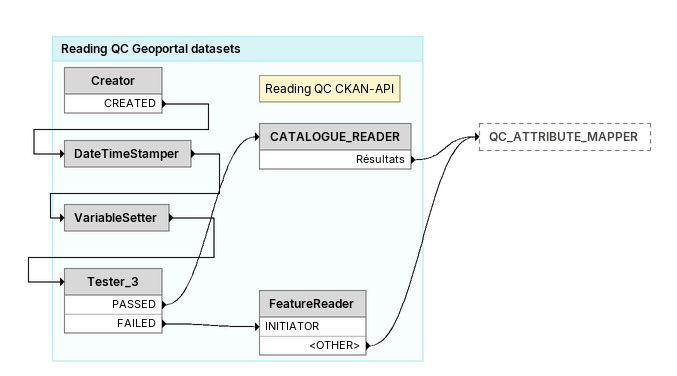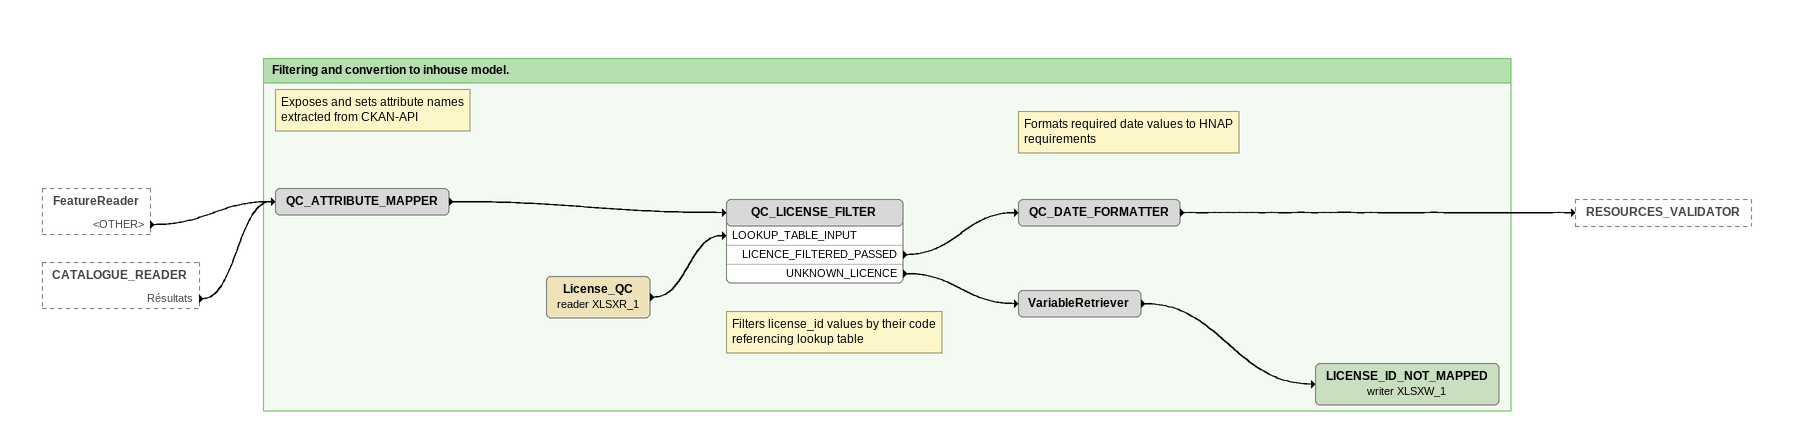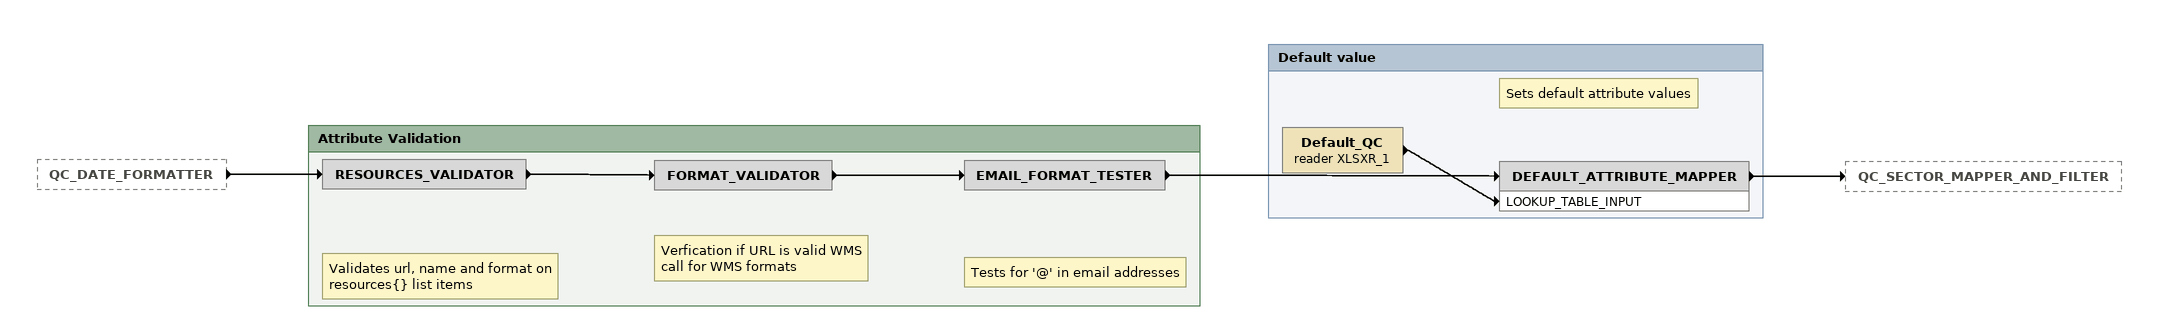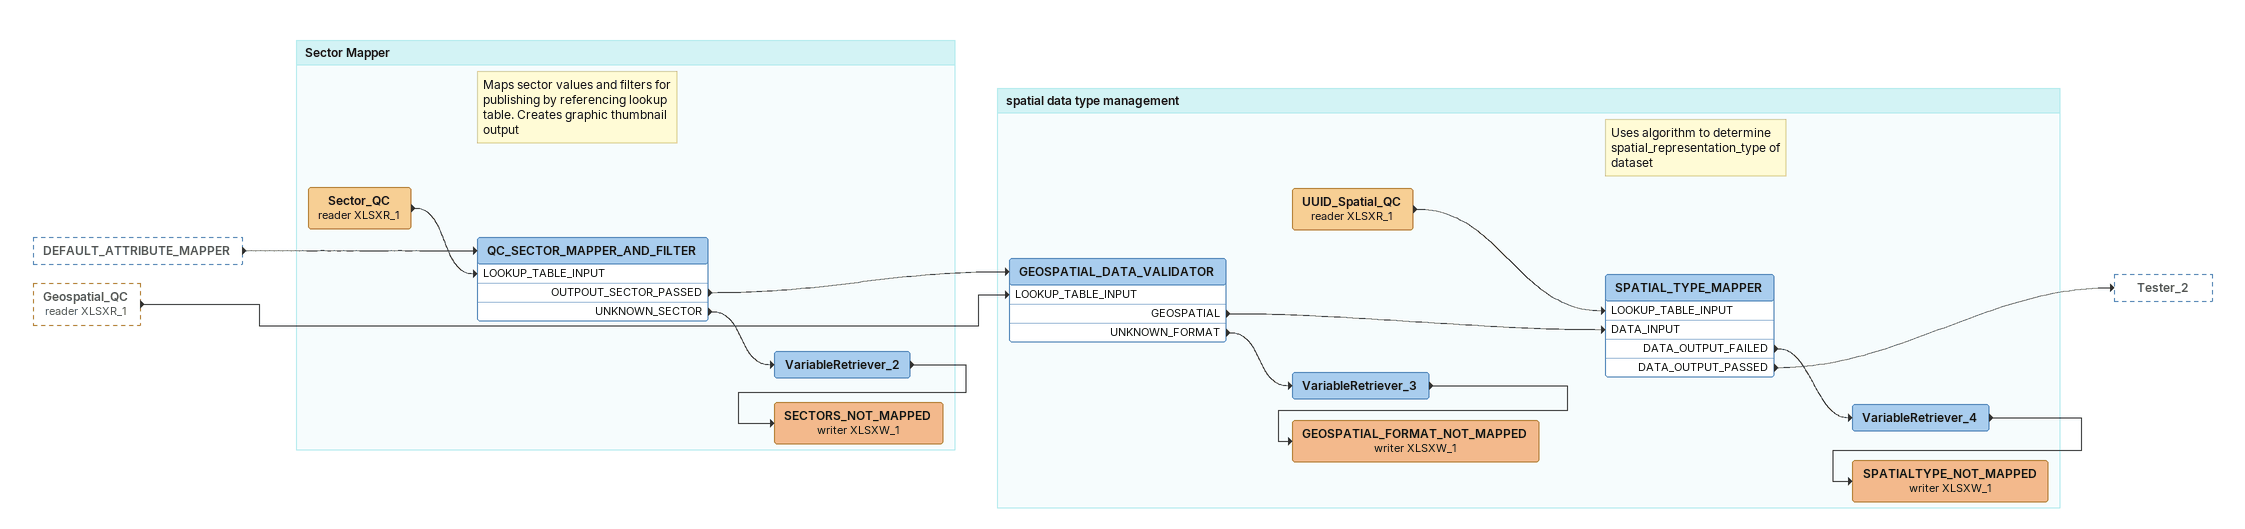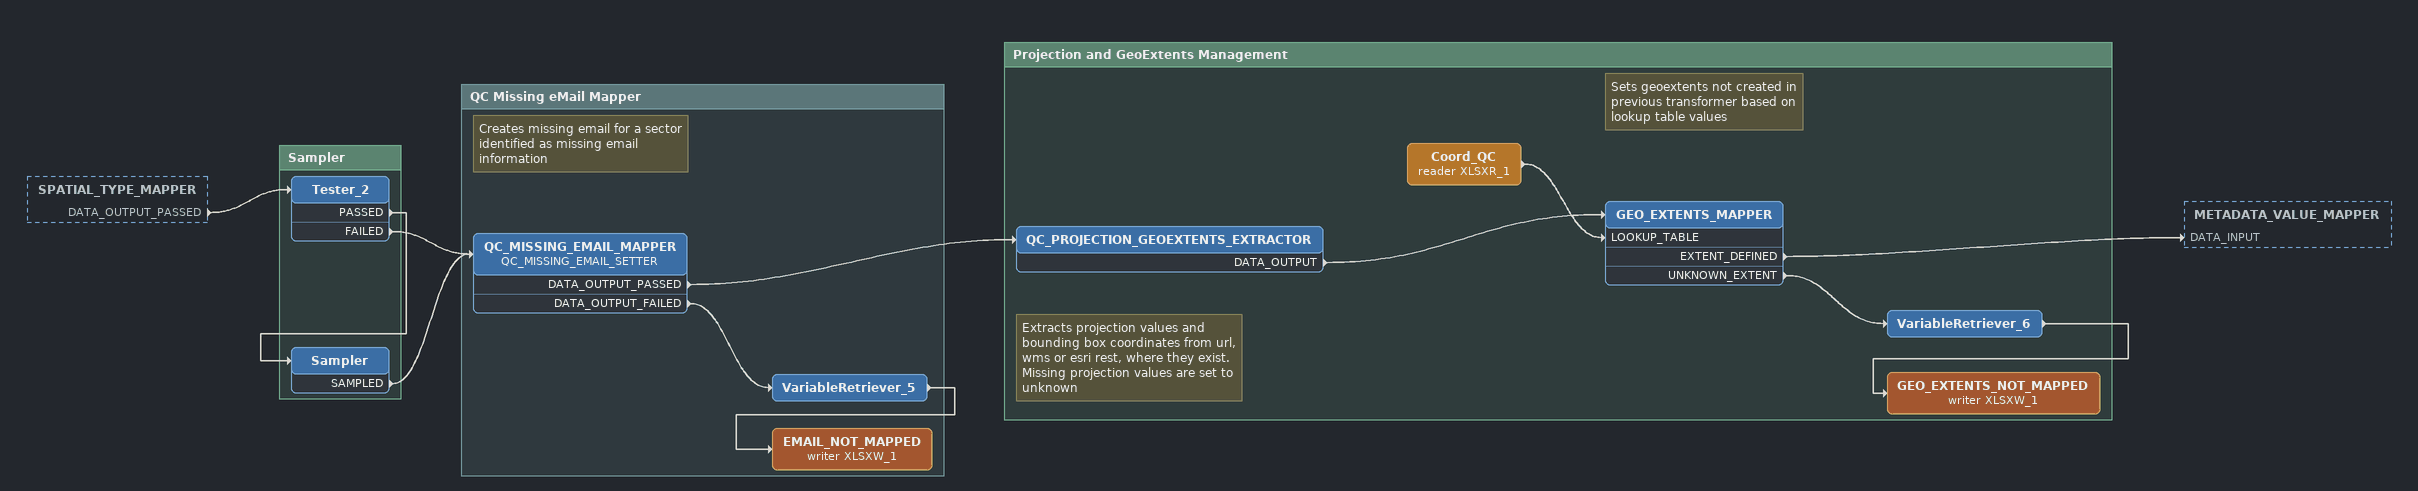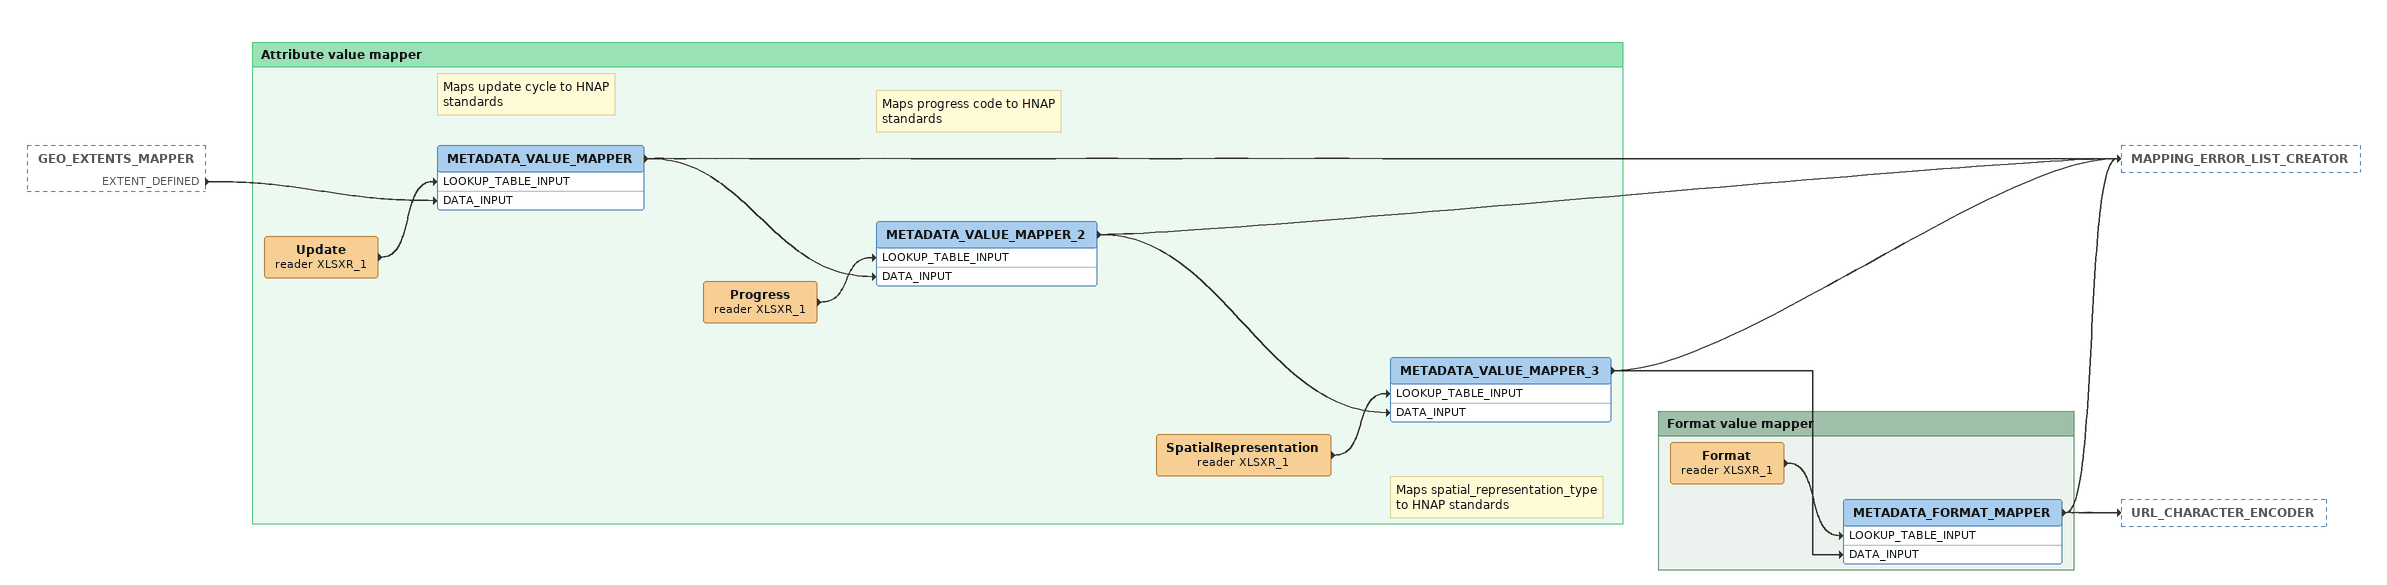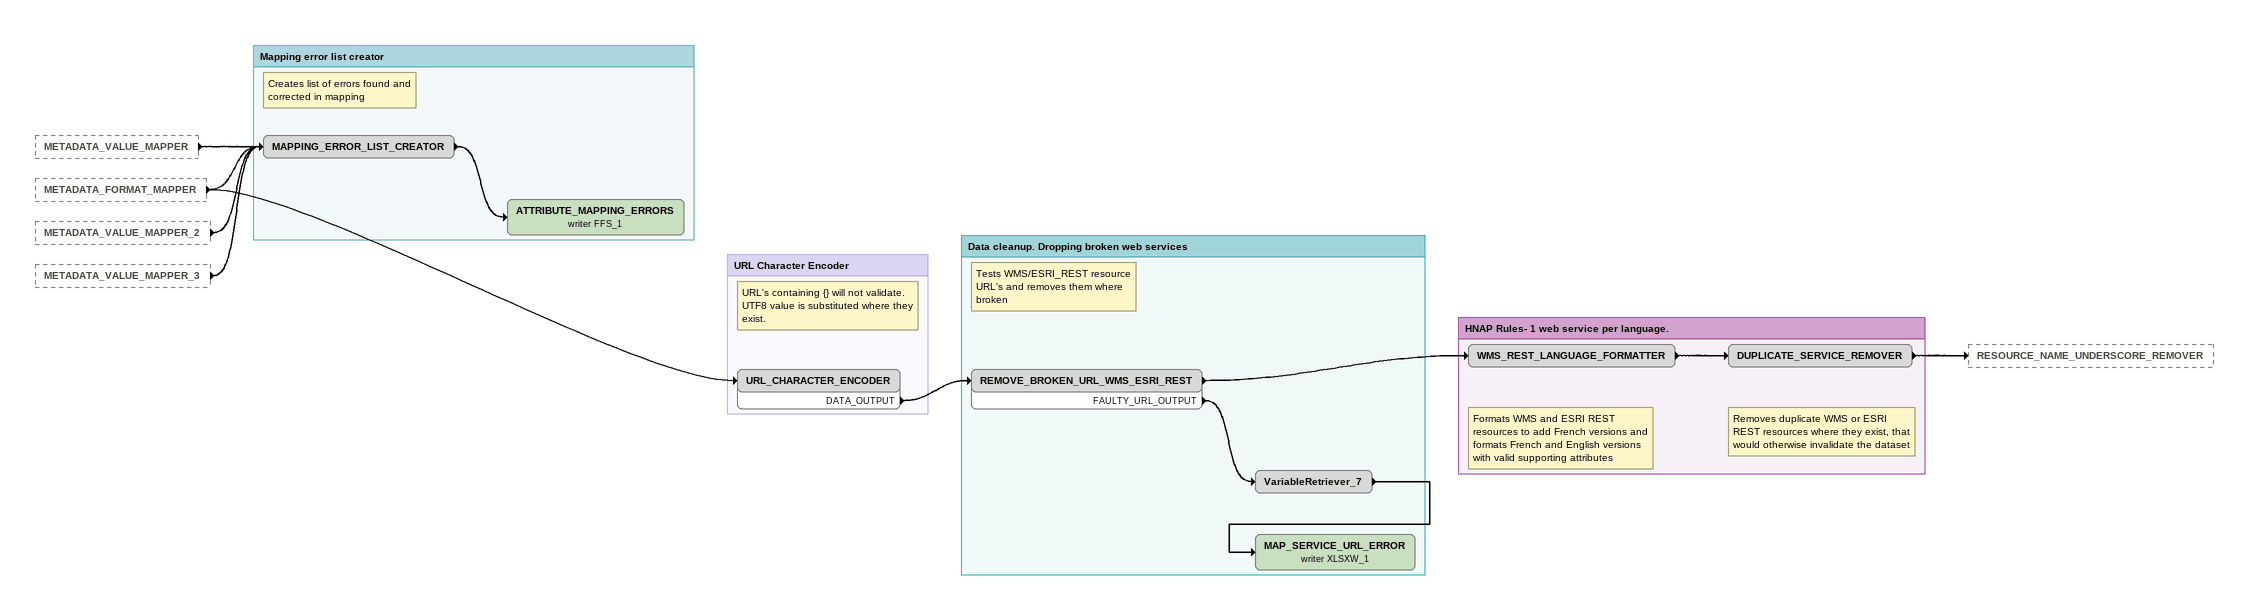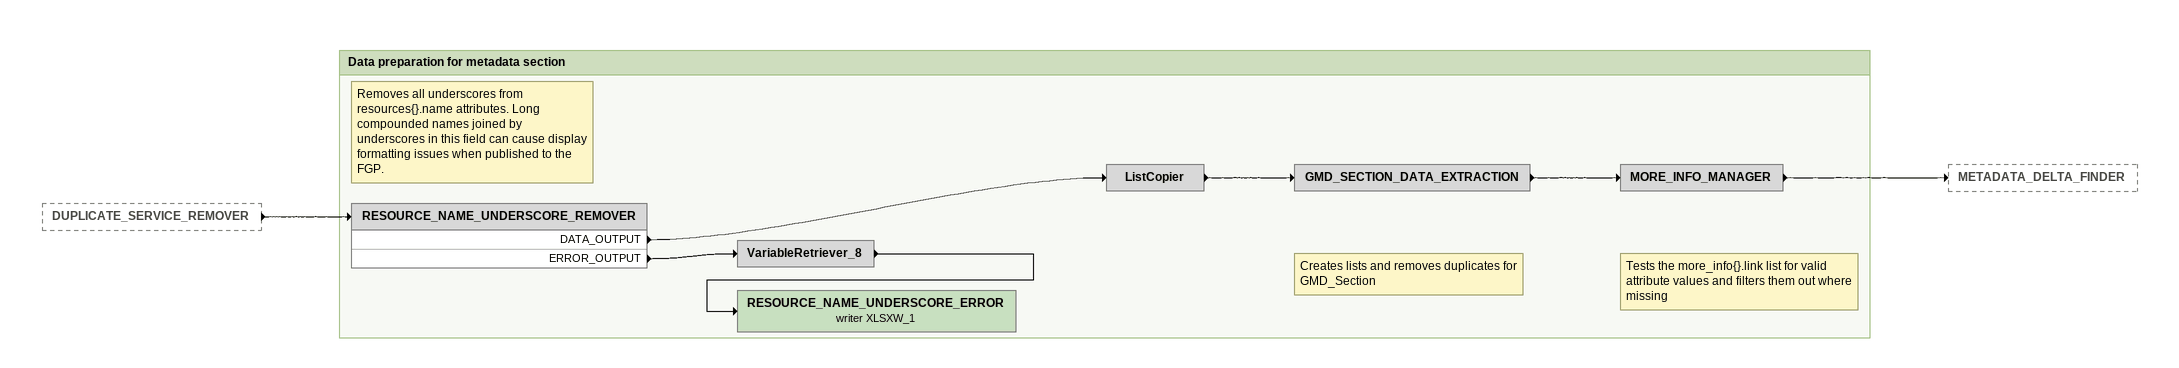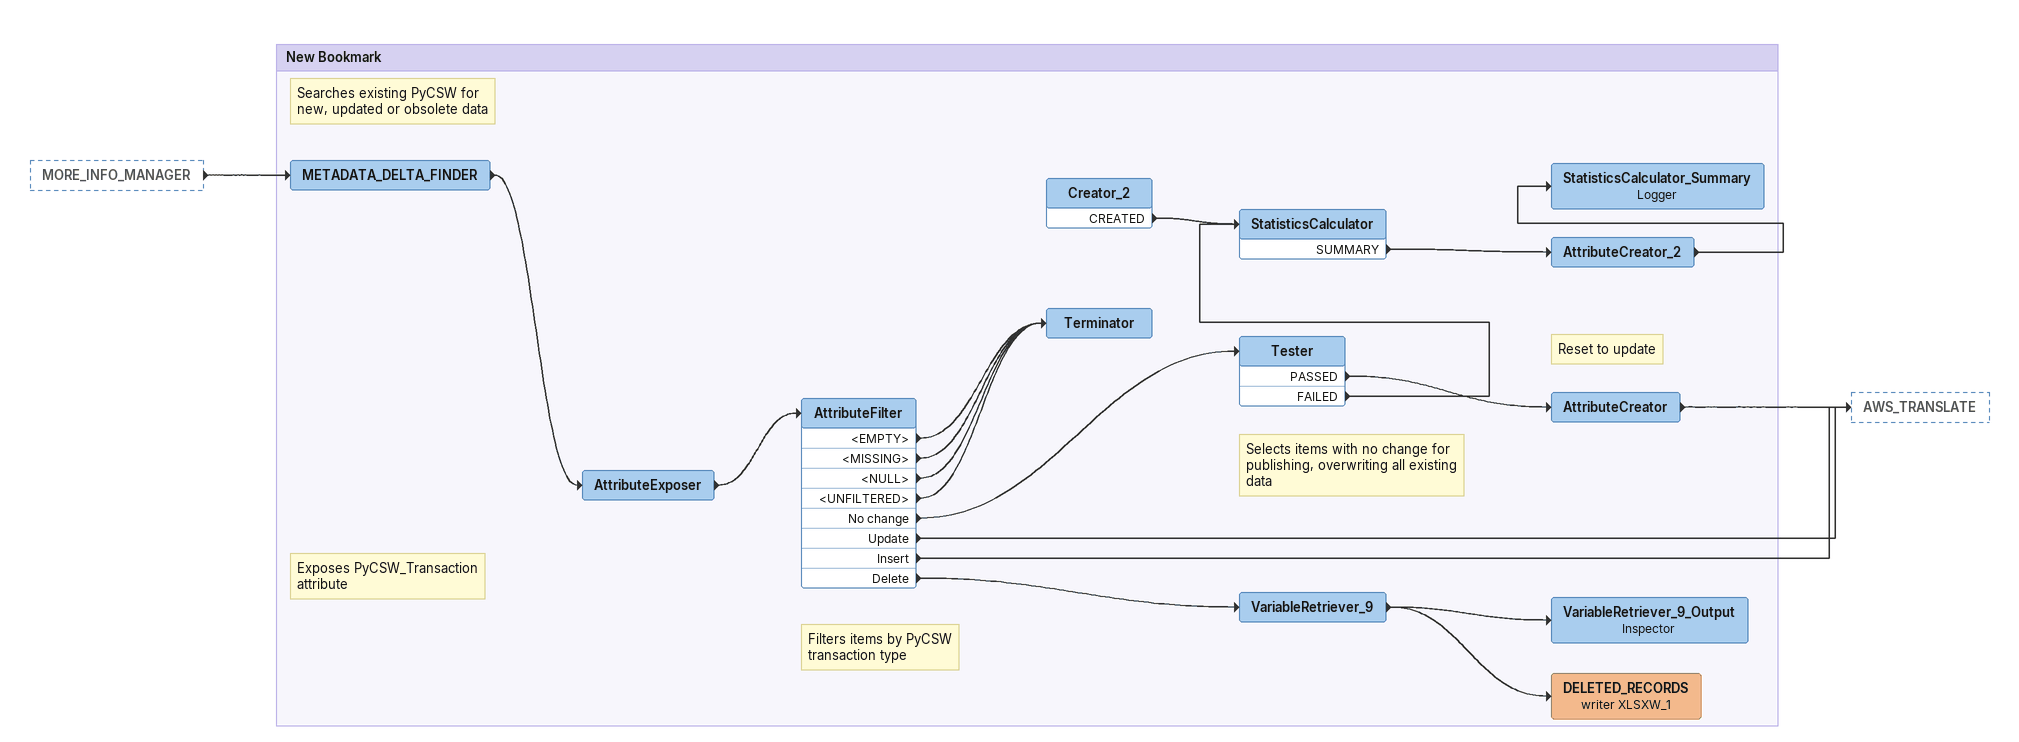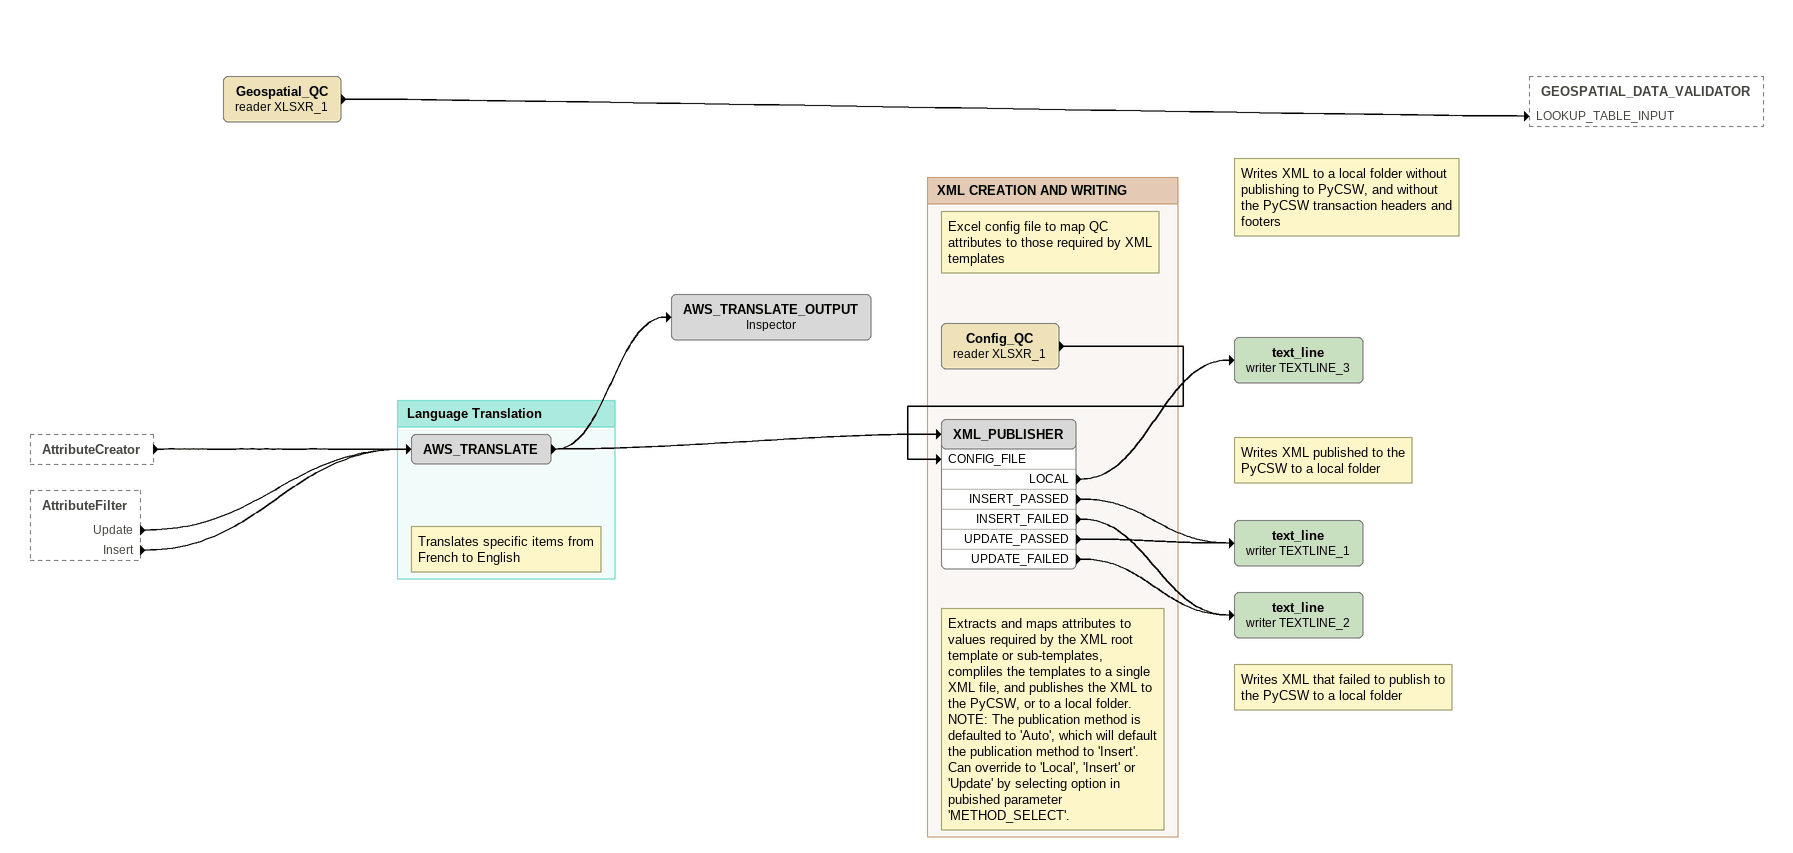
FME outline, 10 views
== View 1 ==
Bookmark: Reading QC Geoportal datasets
Creator
    CREATED -> DateTimeStamper
DateTimeStamper
    -> VariableSetter
VariableSetter
    -> Tester_3
Tester_3
    PASSED -> CATALOGUE_READER
    FAILED -> FeatureReader [INITIATOR]
Note: Reading QC CKAN-API
CATALOGUE_READER
    Résultats -> QC_ATTRIBUTE_MAPPER
FeatureReader
    <OTHER> -> QC_ATTRIBUTE_MAPPER

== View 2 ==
FeatureReader [outside]
    <OTHER> -> QC_ATTRIBUTE_MAPPER
CATALOGUE_READER [outside]
    Résultats -> QC_ATTRIBUTE_MAPPER

Bookmark: Filtering and convertion to inhouse model.
Note: Exposes and sets attribute names extracted from CKAN-API
QC_ATTRIBUTE_MAPPER
    -> QC_LICENSE_FILTER
License_QC (reader XLSXR_1)
    -> QC_LICENSE_FILTER [LOOKUP_TABLE_INPUT]
Note: Filters license_id values by their code referencing lookup table
QC_LICENSE_FILTER
    LICENCE_FILTERED_PASSED -> QC_DATE_FORMATTER
    UNKNOWN_LICENCE -> VariableRetriever
Note: Formats required date values to HNAP requirements
QC_DATE_FORMATTER
    -> RESOURCES_VALIDATOR
VariableRetriever
    -> LICENSE_ID_NOT_MAPPED (writer XLSXW_1)
LICENSE_ID_NOT_MAPPED (writer XLSXW_1)

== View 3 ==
QC_DATE_FORMATTER [outside]
    -> RESOURCES_VALIDATOR

Bookmark: Attribute Validation
Note: Validates url, name and format on resources{} list items
RESOURCES_VALIDATOR
    -> FORMAT_VALIDATOR
Note: Verfication if URL is valid WMS call for WMS formats
FORMAT_VALIDATOR
    -> EMAIL_FORMAT_TESTER
Note: Tests for '@' in email addresses
EMAIL_FORMAT_TESTER
    -> DEFAULT_ATTRIBUTE_MAPPER

Bookmark: Default value
Default_QC (reader XLSXR_1)
    -> DEFAULT_ATTRIBUTE_MAPPER [LOOKUP_TABLE_INPUT]
Note: Sets default attribute values
DEFAULT_ATTRIBUTE_MAPPER
    -> QC_SECTOR_MAPPER_AND_FILTER

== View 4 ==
DEFAULT_ATTRIBUTE_MAPPER [outside]
    -> QC_SECTOR_MAPPER_AND_FILTER
Geospatial_QC (reader XLSXR_1) [outside]
    -> GEOSPATIAL_DATA_VALIDATOR [LOOKUP_TABLE_INPUT]

Bookmark: Sector Mapper
Sector_QC (reader XLSXR_1)
    -> QC_SECTOR_MAPPER_AND_FILTER [LOOKUP_TABLE_INPUT]
Note: Maps sector values and filters for publishing by referencing lookup table. Creates graphic thumbnail output
QC_SECTOR_MAPPER_AND_FILTER
    OUTPOUT_SECTOR_PASSED -> GEOSPATIAL_DATA_VALIDATOR
    UNKNOWN_SECTOR -> VariableRetriever_2
VariableRetriever_2
    -> SECTORS_NOT_MAPPED (writer XLSXW_1)
SECTORS_NOT_MAPPED (writer XLSXW_1)

Bookmark: spatial data type management
GEOSPATIAL_DATA_VALIDATOR
    GEOSPATIAL -> SPATIAL_TYPE_MAPPER [DATA_INPUT]
    UNKNOWN_FORMAT -> VariableRetriever_3
VariableRetriever_3
    -> GEOSPATIAL_FORMAT_NOT_MAPPED (writer XLSXW_1)
GEOSPATIAL_FORMAT_NOT_MAPPED (writer XLSXW_1)
UUID_Spatial_QC (reader XLSXR_1)
    -> SPATIAL_TYPE_MAPPER [LOOKUP_TABLE_INPUT]
Note: Uses algorithm to determine spatial_representation_type of dataset
SPATIAL_TYPE_MAPPER
    DATA_OUTPUT_FAILED -> VariableRetriever_4
    DATA_OUTPUT_PASSED -> Tester_2
VariableRetriever_4
    -> SPATIALTYPE_NOT_MAPPED (writer XLSXW_1)
SPATIALTYPE_NOT_MAPPED (writer XLSXW_1)

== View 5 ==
SPATIAL_TYPE_MAPPER [outside]
    DATA_OUTPUT_PASSED -> Tester_2

Bookmark: Sampler
Tester_2
    PASSED -> Sampler
    FAILED -> QC_MISSING_EMAIL_MAPPER
Sampler
    SAMPLED -> QC_MISSING_EMAIL_MAPPER

Bookmark: QC Missing eMail Mapper
Note: Creates missing email for a sector identified as missing email information
QC_MISSING_EMAIL_MAPPER: QC_MISSING_EMAIL_SETTER
    DATA_OUTPUT_PASSED -> QC_PROJECTION_GEOEXTENTS_EXTRACTOR
    DATA_OUTPUT_FAILED -> VariableRetriever_5
VariableRetriever_5
    -> EMAIL_NOT_MAPPED (writer XLSXW_1)
EMAIL_NOT_MAPPED (writer XLSXW_1)

Bookmark: Projection and GeoExtents Management
Note: Extracts projection values and bounding box coordinates from url, wms or esri rest, where they exist. Missing projection values are set to unknown
QC_PROJECTION_GEOEXTENTS_EXTRACTOR
    DATA_OUTPUT -> GEO_EXTENTS_MAPPER
Coord_QC (reader XLSXR_1)
    -> GEO_EXTENTS_MAPPER [LOOKUP_TABLE]
Note: Sets geoextents not created in previous transformer based on lookup table values
GEO_EXTENTS_MAPPER
    EXTENT_DEFINED -> METADATA_VALUE_MAPPER [DATA_INPUT]
    UNKNOWN_EXTENT -> VariableRetriever_6
VariableRetriever_6
    -> GEO_EXTENTS_NOT_MAPPED (writer XLSXW_1)
GEO_EXTENTS_NOT_MAPPED (writer XLSXW_1)

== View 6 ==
GEO_EXTENTS_MAPPER [outside]
    EXTENT_DEFINED -> METADATA_VALUE_MAPPER [DATA_INPUT]

Bookmark: Attribute value mapper
Update (reader XLSXR_1)
    -> METADATA_VALUE_MAPPER [LOOKUP_TABLE_INPUT]
Note: Maps update cycle to HNAP standards
METADATA_VALUE_MAPPER
    -> MAPPING_ERROR_LIST_CREATOR
    -> METADATA_VALUE_MAPPER_2 [DATA_INPUT]
Progress (reader XLSXR_1)
    -> METADATA_VALUE_MAPPER_2 [LOOKUP_TABLE_INPUT]
Note: Maps progress code to HNAP standards
METADATA_VALUE_MAPPER_2
    -> METADATA_VALUE_MAPPER_3 [DATA_INPUT]
    -> MAPPING_ERROR_LIST_CREATOR
SpatialRepresentation (reader XLSXR_1)
    -> METADATA_VALUE_MAPPER_3 [LOOKUP_TABLE_INPUT]
Note: Maps spatial_representation_type to HNAP standards
METADATA_VALUE_MAPPER_3
    -> METADATA_FORMAT_MAPPER [DATA_INPUT]
    -> MAPPING_ERROR_LIST_CREATOR

Bookmark: Format value mapper
Format (reader XLSXR_1)
    -> METADATA_FORMAT_MAPPER [LOOKUP_TABLE_INPUT]
METADATA_FORMAT_MAPPER
    -> MAPPING_ERROR_LIST_CREATOR
    -> URL_CHARACTER_ENCODER

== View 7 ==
METADATA_VALUE_MAPPER [outside]
    -> MAPPING_ERROR_LIST_CREATOR
METADATA_FORMAT_MAPPER [outside]
    -> MAPPING_ERROR_LIST_CREATOR
    -> URL_CHARACTER_ENCODER
METADATA_VALUE_MAPPER_2 [outside]
    -> MAPPING_ERROR_LIST_CREATOR
METADATA_VALUE_MAPPER_3 [outside]
    -> MAPPING_ERROR_LIST_CREATOR

Bookmark: Mapping error list creator
Note: Creates list of errors found and corrected in mapping
MAPPING_ERROR_LIST_CREATOR
    -> ATTRIBUTE_MAPPING_ERRORS (writer FFS_1)
ATTRIBUTE_MAPPING_ERRORS (writer FFS_1)

Bookmark: URL Character Encoder
Note: URL's containing {} will not validate. UTF8 value is substituted where they exist.
URL_CHARACTER_ENCODER
    DATA_OUTPUT -> REMOVE_BROKEN_URL_WMS_ESRI_REST

Bookmark: Data cleanup. Dropping broken web services
Note: Tests WMS/ESRI_REST resource URL's and removes them where broken
REMOVE_BROKEN_URL_WMS_ESRI_REST
    -> WMS_REST_LANGUAGE_FORMATTER
    FAULTY_URL_OUTPUT -> VariableRetriever_7
VariableRetriever_7
    -> MAP_SERVICE_URL_ERROR (writer XLSXW_1)
MAP_SERVICE_URL_ERROR (writer XLSXW_1)

Bookmark: HNAP Rules- 1 web service per language.
Note: Formats WMS and ESRI REST resources to add French versions and formats French and English versions with valid supporting attributes
WMS_REST_LANGUAGE_FORMATTER
    -> DUPLICATE_SERVICE_REMOVER
Note: Removes duplicate WMS or ESRI REST resources where they exist, that would otherwise invalidate the dataset
DUPLICATE_SERVICE_REMOVER
    -> RESOURCE_NAME_UNDERSCORE_REMOVER

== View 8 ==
DUPLICATE_SERVICE_REMOVER [outside]
    -> RESOURCE_NAME_UNDERSCORE_REMOVER

Bookmark: Data preparation for metadata section
Note: Removes all underscores from resources{}.name attributes. Long compounded names joined by underscores in this field can cause display formatting issues when published to the FGP.
RESOURCE_NAME_UNDERSCORE_REMOVER
    DATA_OUTPUT -> ListCopier
    ERROR_OUTPUT -> VariableRetriever_8
ListCopier
    -> GMD_SECTION_DATA_EXTRACTION
Note: Creates lists and removes duplicates for GMD_Section
GMD_SECTION_DATA_EXTRACTION
    -> MORE_INFO_MANAGER
Note: Tests the more_info{}.link list for valid attribute values and filters them out where missing
MORE_INFO_MANAGER
    -> METADATA_DELTA_FINDER
VariableRetriever_8
    -> RESOURCE_NAME_UNDERSCORE_ERROR (writer XLSXW_1)
RESOURCE_NAME_UNDERSCORE_ERROR (writer XLSXW_1)

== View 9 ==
MORE_INFO_MANAGER [outside]
    -> METADATA_DELTA_FINDER

Bookmark: New Bookmark
Note: Searches existing PyCSW for new, updated or obsolete data
METADATA_DELTA_FINDER
    -> AttributeExposer
Note: Exposes PyCSW_Transaction attribute
AttributeExposer
    -> AttributeFilter
Note: Filters items by PyCSW transaction type
AttributeFilter
    <EMPTY> -> Terminator
    <MISSING> -> Terminator
    <NULL> -> Terminator
    <UNFILTERED> -> Terminator
    No change -> Tester
    Update -> AWS_TRANSLATE
    Insert -> AWS_TRANSLATE
    Delete -> VariableRetriever_9
Terminator
Note: Selects items with no change for publishing, overwriting all existing data
Tester
    PASSED -> AttributeCreator
    FAILED -> StatisticsCalculator
Note: Reset to update
AttributeCreator
    -> AWS_TRANSLATE
VariableRetriever_9
    -> DELETED_RECORDS (writer XLSXW_1)
    -> VariableRetriever_9_Output
VariableRetriever_9_Output: Inspector
DELETED_RECORDS (writer XLSXW_1)
Creator_2
    CREATED -> StatisticsCalculator
StatisticsCalculator
    SUMMARY -> AttributeCreator_2
AttributeCreator_2
    -> StatisticsCalculator_Summary
StatisticsCalculator_Summary: Logger

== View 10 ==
AttributeCreator [outside]
    -> AWS_TRANSLATE
AttributeFilter [outside]
    Update -> AWS_TRANSLATE
    Insert -> AWS_TRANSLATE
Geospatial_QC (reader XLSXR_1)
    -> GEOSPATIAL_DATA_VALIDATOR [LOOKUP_TABLE_INPUT]
AWS_TRANSLATE_OUTPUT: Inspector
Note: Writes XML to a local folder without publishing to PyCSW, and without the PyCSW transaction headers and footers
text_line (writer TEXTLINE_3)
Note: Writes XML published to the PyCSW to a local folder
text_line (writer TEXTLINE_1)
Note: Writes XML that failed to publish to the PyCSW to a local folder
text_line (writer TEXTLINE_2)

Bookmark: Language Translation
Note: Translates specific items from French to English
AWS_TRANSLATE
    -> XML_PUBLISHER
    -> AWS_TRANSLATE_OUTPUT

Bookmark: XML CREATION AND WRITING
Note: Excel config file to map QC attributes to those required by XML templates
Config_QC (reader XLSXR_1)
    -> XML_PUBLISHER [CONFIG_FILE]
Note: Extracts and maps attributes to values required by the XML root template or sub-templates, compliles the templates to a single XML file, and publishes the XML to the PyCSW, or to a local folder. / NOTE: The publication method is defaulted to 'Auto', which will default the publication method to 'Insert'. Can override to 'Local', 'Insert' or 'Update' by selecting option in pubished parameter 'METHOD_SELECT'.
XML_PUBLISHER
    LOCAL -> text_line (writer TEXTLINE_3)
    INSERT_PASSED -> text_line (writer TEXTLINE_1)
    INSERT_FAILED -> text_line (writer TEXTLINE_2)
    UPDATE_PASSED -> text_line (writer TEXTLINE_1)
    UPDATE_FAILED -> text_line (writer TEXTLINE_2)
